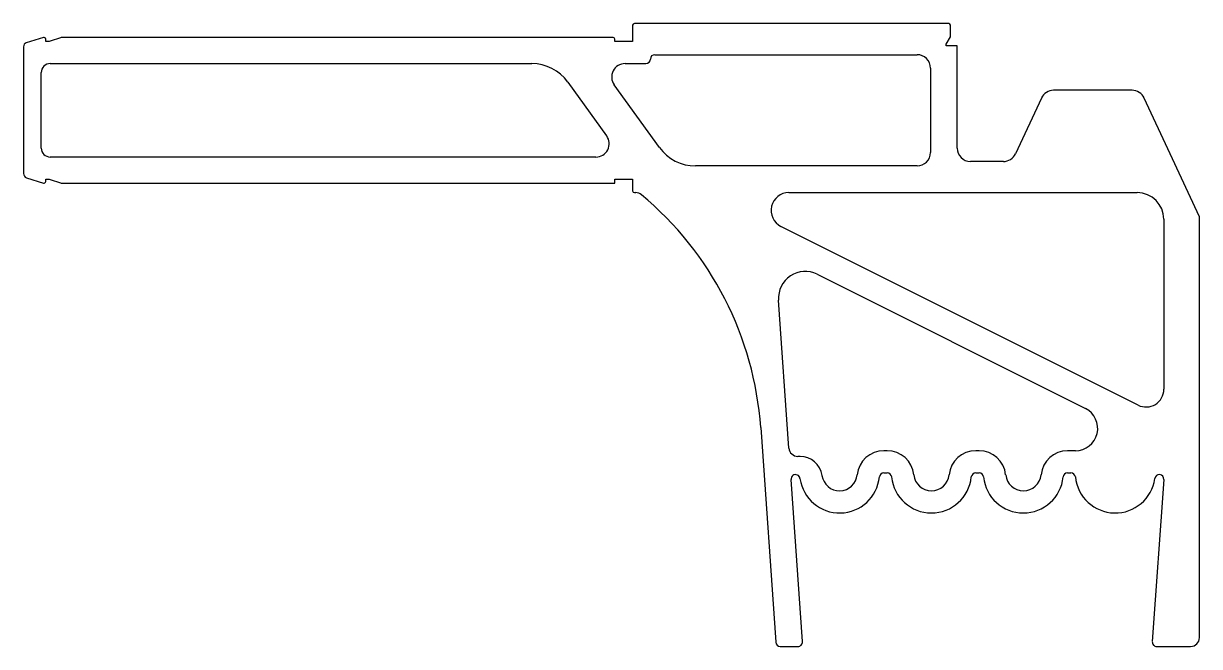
# Model space of a CAD drawing. Extents: x 1043 to 1175, y 2122 to 2192.
import ezdxf

# ---------------------------------------------------------------- set-up
doc = ezdxf.new("R2010")
doc.units = 0
doc.layers.get('0').update_dxf_attribs({"linetype": 'CONTINUOUS'})

msp = doc.modelspace()

# ---------------------------------------------------------------- linework, layer by layer
for p, q in [((1111.14, 2191.81), (1111.14, 2190.01)), ((1146.69, 2192.01), (1111.34, 2192.01)), ((1146.89, 2190.51), (1146.89, 2191.81)), ((1044.88, 2190.45), (1042.96, 2189.83)), ((1045.14, 2190.01), (1045.14, 2190.26)), ((1046.9, 2190.45), (1045.51, 2190.01)), ((1108.94, 2190.46), (1046.94, 2190.46)), ((1109.14, 2190.01), (1109.14, 2190.26)), ((1146.39, 2189.71), (1146.89, 2190.51)), ((1042.64, 2189.41), (1042.64, 2175.15)), ((1045.51, 2190.01), (1045.14, 2190.01)), ((1111.14, 2190.01), (1109.14, 2190.01)), ((1146.39, 2189.51), (1146.39, 2189.71)), ((1147.64, 2189.51), (1146.39, 2189.51)), ((1147.64, 2178.01), (1147.64, 2189.51)), ((1045.64, 2187.51), (1099.8, 2187.51)), ((1110.29, 2187.51), (1112.64, 2187.51)), ((1113.64, 2188.51), (1143.14, 2188.51)), ((1044.64, 2178.01), (1044.64, 2186.51)), ((1144.64, 2187.01), (1144.64, 2177.51)), ((1103.85, 2185.44), (1108.22, 2179.39)), ((1114.16, 2178.08), (1109.07, 2185.13)), ((1157.12, 2183.64), (1154.2, 2177.38)), ((1167.31, 2184.51), (1158.48, 2184.51)), ((1171.59, 2177.38), (1168.67, 2183.64)), ((1107.01, 2177.01), (1045.64, 2177.01)), ((1174.89, 2170.29), (1171.59, 2177.38)), ((1143.14, 2176.01), (1118.22, 2176.01)), ((1152.84, 2176.51), (1149.14, 2176.51)), ((1042.99, 2174.67), (1044.88, 2174.07)), ((1045.14, 2174.26), (1045.14, 2174.51)), ((1045.14, 2174.51), (1045.51, 2174.51)), ((1045.51, 2174.51), (1046.9, 2174.07)), ((1109.14, 2174.06), (1109.14, 2174.51)), ((1109.14, 2174.51), (1111.14, 2174.51)), ((1111.14, 2174.51), (1111.14, 2173.21)), ((1046.94, 2174.06), (1109.14, 2174.06)), ((1111.34, 2173.01), (1111.5, 2173.01)), ((1128.72, 2173.01), (1167.89, 2173.01)), ((1174.89, 2123.01), (1174.89, 2170.29)), ((1168, 2149.13), (1127.83, 2169.22)), ((1170.89, 2170.01), (1170.89, 2150.92)), ((1131.89, 2163.83), (1162.07, 2148.75)), ((1128.72, 2144.3), (1127.56, 2160.94)), ((1125.55, 2146.62), (1127.24, 2122.48)), ((1139.78, 2144.01), (1139.39, 2144.01)), ((1150.11, 2144.01), (1149.73, 2144.01)), ((1160.95, 2144.01), (1160.06, 2144.01)), ((1129.97, 2143.37), (1129.72, 2143.37)), ((1139.39, 2141.51), (1139.78, 2141.51)), ((1149.73, 2141.51), (1150.11, 2141.51)), ((1160.06, 2141.51), (1160.44, 2141.51)), ((1130.25, 2122.55), (1128.97, 2140.76)), ((1170.87, 2140.76), (1169.59, 2122.55)), ((1127.74, 2122.01), (1129.75, 2122.01)), ((1170.09, 2122.01), (1173.89, 2122.01))]:
    msp.add_line(p, q)
for centre, radius, start, end in [((1111.34, 2191.81), 0.2, 90, 180), ((1146.69, 2191.81), 0.2, 0, 90), ((1044.94, 2190.26), 0.2, 0, 107.6767), ((1046.94, 2190.31), 0.15, 89.9996, 107.6764), ((1108.94, 2190.26), 0.2, 0, 90), ((1043.09, 2189.41), 0.45, 107.6768, 180), ((1045.64, 2186.51), 1, 90, 180), ((1099.8, 2182.51), 5, 35.8478, 90), ((1110.29, 2186.01), 1.5, 90, 215.8478), ((1112.64, 2188.01), 0.5, 270, 360), ((1113.64, 2188.01), 0.5, 90, 180), ((1143.14, 2187.01), 1.5, 0, 90), ((1158.48, 2183.01), 1.5, 90, 155), ((1167.31, 2183.01), 1.5, 25, 90), ((1107.01, 2178.51), 1.5, 270, 35.8478), ((1045.64, 2178.01), 1, 180, 270), ((1118.22, 2181.01), 5, 215.8478, 270), ((1143.14, 2177.51), 1.5, 270, 360), ((1149.14, 2178.01), 1.5, 180, 270), ((1152.84, 2178.01), 1.5, 270, 335), ((1043.14, 2175.15), 0.5, 180, 252.3232), ((1044.94, 2174.26), 0.2, 252.3233, 360), ((1046.94, 2174.21), 0.15, 252.3236, 270.0004), ((1111.34, 2173.21), 0.2, 180, 270), ((1111.5, 2172.01), 1, 50.3154, 89.9999), ((1128.72, 2171.01), 2, 90, 243.4349), ((1167.89, 2170.01), 3, 0, 90), ((1088.26, 2144.01), 37.38, 4, 50.3154), ((1130.55, 2161.15), 3, 63.4349, 184), ((1168.89, 2150.92), 2, 243.435, 360), ((1160.95, 2146.51), 2.5, 270, 63.4349), ((1129.72, 2144.37), 1, 184, 270), ((1139.39, 2141.01), 3, 90, 174.2608), ((1139.78, 2141.01), 3, 5.7392, 90), ((1149.73, 2141.01), 3, 90, 174.2608), ((1150.11, 2141.01), 3, 5.7392, 90), ((1160.06, 2141.01), 3, 90, 174.2608), ((1129.97, 2140.87), 2.5, 8.195, 90), ((1129.47, 2140.82), 0.5, 6.0977, 186.0977), ((1134.42, 2141.51), 2, 188.1957, 354.2608), ((1139.39, 2141.01), 0.5, 90, 174.2608), ((1139.78, 2141.01), 0.5, 5.7392, 90), ((1144.75, 2141.51), 2, 185.7392, 354.2608), ((1149.73, 2141.01), 0.5, 90, 174.2608), ((1150.11, 2141.01), 0.5, 5.7392, 90), ((1155.09, 2141.51), 2, 185.7392, 354.2608), ((1160.06, 2141.01), 0.5, 90, 174.2608), ((1160.44, 2141.01), 0.5, 5.7392, 90), ((1170.37, 2140.82), 0.5, 353.9023, 173.9023), ((1134.42, 2141.51), 4.5, 188.1953, 354.2608), ((1144.75, 2141.51), 4.5, 185.7392, 354.2608), ((1155.09, 2141.51), 4.5, 185.7392, 354.2608), ((1165.42, 2141.51), 4.5, 185.7392, 351.8047), ((1173.89, 2123.01), 1, 270, 360), ((1127.74, 2122.51), 0.5, 184, 270), ((1129.75, 2122.51), 0.5, 269.9999, 4), ((1170.09, 2122.51), 0.5, 176, 270.0001)]:
    msp.add_arc(centre, radius, start, end)

doc.saveas('drawing.dxf')
